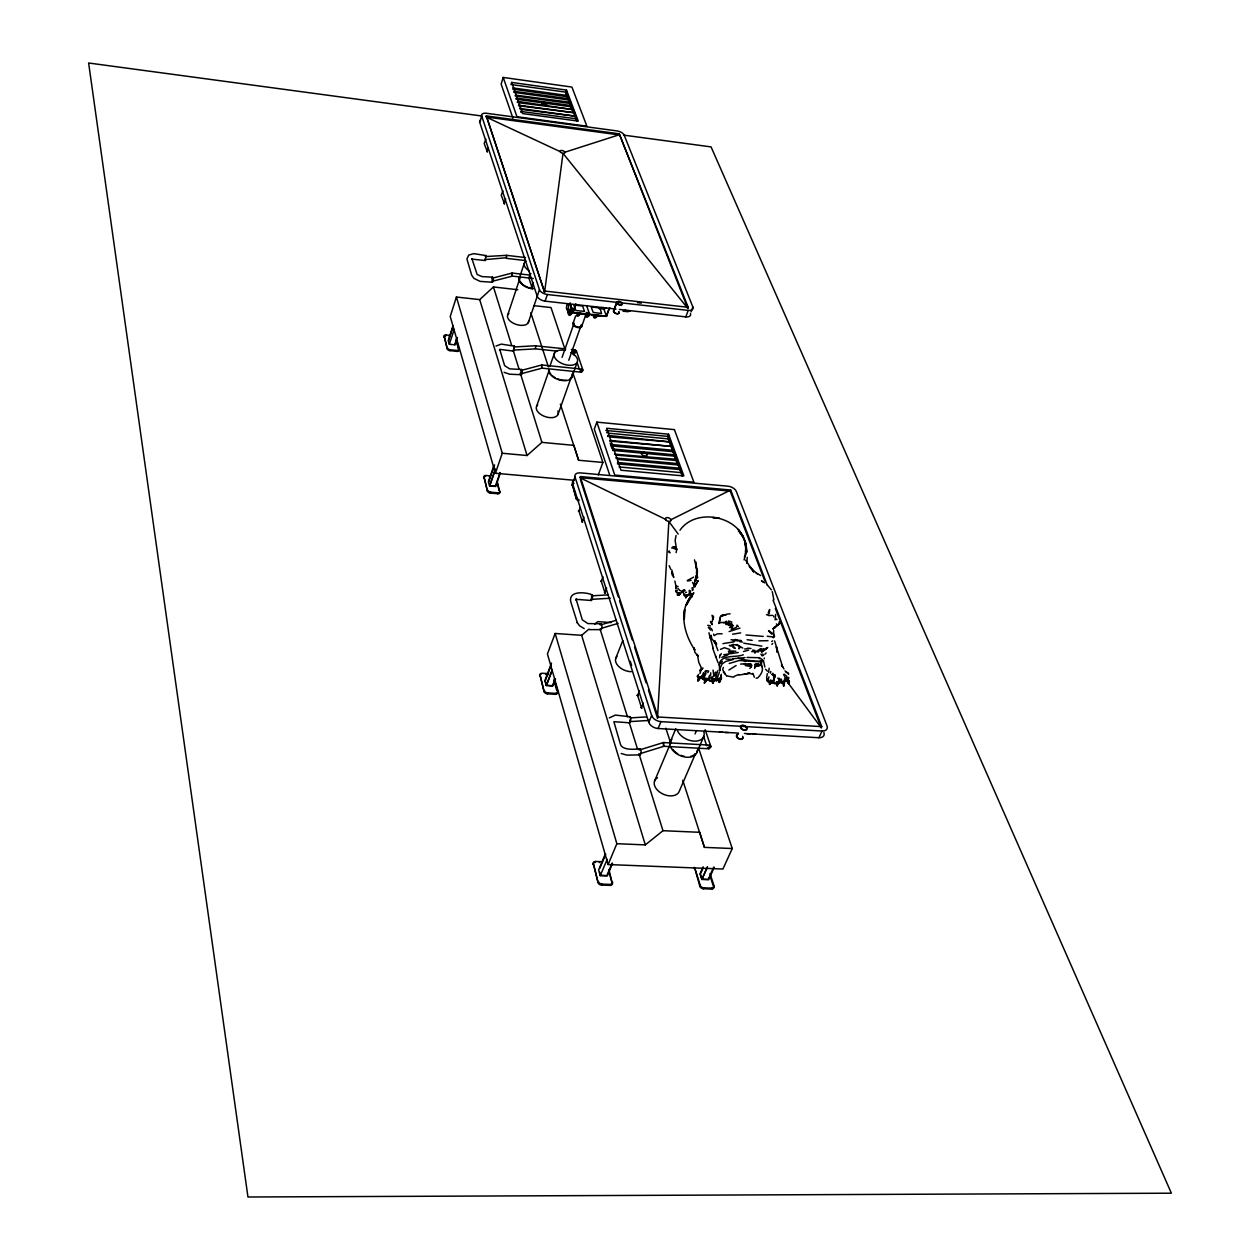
<?xml version="1.0" encoding="UTF-8"?>
<svg xmlns="http://www.w3.org/2000/svg" width="1260" height="1260" viewBox="0 0 1260 1260"><rect width="100%" height="100%" fill="white"/><g stroke="black" fill="none" stroke-linecap="round" stroke-linejoin="round"><path stroke-width="1.5" d="M609.919 440.386L672.336 446.481L609.651 441.126M614.596 454.135L677.329 459.38M691.614 594.657L691.488 597.398M715.664 679.581L716.373 680.683L720.499 680.085L721.287 674.32M769.797 682.762L770.774 680.164C773.608 681.66 767.261 687.267 770.269 681.723L770.144 680.211M767.12 678.809L767.702 681.44L772.238 682.652L773.892 678.919L773.593 676.258M516.191 98.91L516.474 98.044L572.056 105.698L571.945 106.864L572.056 105.698M515.387 95.13L570.701 102.312L570.528 103.525L570.701 102.312M709.175 679.865L709.711 675.313M749.842 668.414L751.385 666.839L750.298 663.784L749.527 666.272L745.322 665.548M775.136 677.502L775.168 675.675M676.084 552.62L676.888 549.139L671.596 547.88M484.911 259.103L485.289 260.505L486.045 255.591L473.776 253.638L468.736 255.055L466.909 258.977L471.649 275.121L473.949 278.381L480.091 281.389L492.124 282.224M675.785 588.404L676.274 585.805M719.98 680.29L718.42 678.935L719.397 682.4L719.948 678.179L718.452 679.203M649.388 720.421L629.905 721.602L629.858 719.901M761.308 660.114L762.678 660.256M784.508 675.958L784.13 674.32L786.744 676.132L786.665 680.778L785.137 679.865M720.279 667.8L722.137 663.878L725.791 661.453L733.21 659.5L725.933 659.043M761.544 651.262L761.985 652.806M719.476 680.62L719.397 682.4L719.948 678.179L719.507 682.243M663.059 743.809L663.516 742.549L709.207 745.101L709.789 747.085L708.939 748.771L663.847 746.298L663.248 745.243M713.034 670.084L713.774 675.297L710.482 681.266L714.388 681.124L715.664 678.305M648.475 690.165L657.499 718.137L668.871 521.451L678.179 534.051M767.702 681.44L768.947 676.841M669.028 552.384L669.123 550.888L669.517 552.148M712.246 621.92L713.113 615.856M692.102 596.027L692.102 594.815L691.519 597.114L692.323 594.405M690.701 594.169L691.535 594.31L690.748 595.555L690.795 593.019M769.387 684.29L770.269 681.156M776.759 683.818L777.231 685.881L776.302 682.29L777.987 681.723L778.16 682.873L777.231 685.881L776.633 681.723M787.957 679.156L788.76 677.408M700.623 676.903L700.544 677.959L702.04 678.116L703.773 674.368M746.755 563.315L747.274 557.298M686.59 595.224C684.054 600.91 688.511 592.184 685.471 596.941L687.109 595.681M713.034 681.644L712.908 683.062L713.837 678.825L712.735 678.998L712.593 683.14L712.089 679.754M719.57 665.028L719.066 664.382M775.136 619.904L775.64 614.423M773.656 630.331L773.624 636.206M675.407 455.647L675.769 454.923L612.88 449.033M777.577 683.881L779.373 682.952L775.278 683.944L773.183 682.888L773.278 681.849M698.875 677.313L699.426 679.486L697.646 680.951L698.875 677.313L700.607 677.471L698.197 680.872M762.3 660.587L760.961 665.185M771.529 680.479L771.356 682.164L771.057 681.329M511.844 273.924L512.127 273.042L529.389 275.026M703.064 668.02L701.064 669.942L699.962 673.501M705.631 680.731L706.891 679.045L705.08 679.36L705.017 681.644M697.221 569.394L695.898 580.844L696.843 573.977L696.087 562.149M713.176 680.51L713.837 678.825L712.987 681.723L712.766 679.77M506.363 256.237L506.567 255.339L525.53 257.575M709.443 680.983L709.553 680.132L710.341 680.778M541.453 365.841L541.769 364.959L581.569 369.085L581.947 370.975L581.332 372.22L542.052 368.156L521.609 373.637L520.963 372.566M610.312 598.232L591.743 599.351L591.57 596.122M720.988 622.235L718.735 623.401L720.578 616.455L727.209 614.061M544.572 292.194L563.015 153.342L687.787 308.369L688.196 307.298L619.259 133.828L486.297 115.888L544.572 292.194L486.297 115.888M706.561 680.164L708.325 679.313L706.561 680.164L703.111 679.455L703.174 676.084L701.379 678.4L698.276 677.534L697.394 676.494L698.56 674.431M745.526 551.612C748.944 518.443 697.883 504.583 679.975 530.24M707.821 672.635L708.719 671.044L705.962 670.635L705.805 673.864L703.111 679.455M518.506 105.194L574.497 112.786L518.632 105.777L518.805 104.596M513.608 347.02L514.332 346.012L513.56 351.13L499.732 349.351L504.63 365.652L509.654 368.865L521.451 369.495M606.69 432.274L607.021 432.857M713.128 619.416L713.585 616.676M789.39 681.376L789.043 683.361L787.232 680.652L787.972 679.849L789.39 681.376L788.177 679.549L786.917 680.967L788.555 683.519L788.996 680.683L787.752 679.943M773.734 683.456L774.317 678.4M744.376 557.282C747.652 547.612 744.865 536.949 738.202 529.389L745.148 540.918L747.259 551.959M719.523 657.783L720.09 654.727M608.391 436.385L608.234 435.424L670.887 441.992L610.06 436.968M709.978 638.127L710.467 635.528L710.01 636.174M715.79 680.479L716.94 672.84L714.861 676.321M704.482 682.92L706.891 679.045L704.844 682.794M719.082 664.099C721.964 653.893 735.494 657.941 743.29 654.806M575.347 352.154L575.19 349.933L571.316 349.508M674.856 581.049L676.337 587.916M677.408 595.255C676.368 590.94 683.377 593.68 678.195 595.287L678.006 593.066M770.427 673.108L770.789 671.501M778.806 683.503L778.885 679.423L777.798 678.085M779.404 622.771L779.609 621.873M767.324 673.643L766.663 677.549M770.222 683.172L769.891 684.526L771.608 680.983L770.128 681.991L771.608 680.983M691.315 594.751L691.582 596.011M785.736 680.841L786.208 677.912L786.996 678.352M693.662 586.026L695.567 578.576M697.567 571.316L695.142 581.317L696.654 575.316M683.345 592.877L684.448 595.618L687.235 596.153L689.393 593.901L689.425 590.452L690.59 591.413L689.787 592.484L689.425 590.452M693.173 587.585L692.275 590.373L693.016 589.979M763.213 651.168L763.78 649.105L763.213 651.168L763.607 649.609L764.741 650.097M492.124 280.208L492.739 281.185L492.077 278.271L512.127 273.042L511.969 275.452M726.028 622.125L731.65 625.054L732.485 626.992L731.273 629.575L736.312 627.401L737.1 625.07L738.344 626.63M713.207 682.904L713.68 681.109M768.631 672.541L769.151 668.241M516.505 98.957L516.474 98.044M519.75 108.423L575.883 116.251L521.75 109.478M520.018 108.943L520.034 108.045M499.637 349.918L499.464 350.075M772.805 673.265L774.254 675.124L773.734 676.966L775.136 674.73M754.661 668.509L755.291 663.957M703.537 672.588L701.379 678.4L699.3 677.675M471.949 258.757L477.146 274.507L481.966 276.586L492.581 277.2M612.99 450.151L612.99 449.095M616.061 309.094L545.092 301.14A6.914 3.717 18.9 0 1 537.217 296.305L479.713 122.314L481.698 115.936A6.379 3.134 17.8 0 1 486.565 113.274L616.99 130.914A6.268 3.04 19.2 0 1 624.188 135.151L692.89 307.046L691.047 311.913M503.212 77.443L516.962 116.739L586.892 126.189L571.914 87.082L503.212 77.443L501.118 84.136L512.946 118.125M485.887 139.246L484.187 143.53L487.147 151.31L488.14 148.129M744.062 559.944L746.282 552.841L746.046 548.147M511.67 82.42L522.664 113.573L578.277 121.118L566.496 90.09L511.67 82.42L511.009 84.514L565.803 92.153L576.875 121.385M517.876 289.737L493.447 286.965L479.698 299.612L456.419 297.029L450.23 316.496L495.385 473.256L574.387 480.28M456.262 339.113L458.892 350.138A2.441 1.37 17.9 0 1 456.986 351.382L450.009 350.658A2.441 1.37 17.8 0 1 447.269 348.925L444.213 336.2A2.425 1.355 17.7 0 1 446.103 334.971L449.568 335.333L449.284 336.247M445.82 335.869L446.103 334.971M452.954 325.852L448.245 340.546L449.3 344.248L455.112 344.862L457.474 337.507M448.576 340.751L452.687 327.884M447.269 348.925L444.213 336.2M449.3 344.248L454.246 329.38M450.009 350.658L450.308 349.76A2.441 1.37 17.8 0 1 447.552 348.028M502.945 190.796L501.228 195.143L504.268 203.317L505.654 199.017M454.781 344.657L456.545 339.129M456.986 351.382L457.285 350.485A2.441 1.37 17.9 0 0 459.175 349.24M574.544 350.752L575.064 349.902M565.803 92.153L566.496 90.09M567.016 91.507L566.181 94.043L573.016 112.109M725.807 622.692L725.917 623.716L726.327 621.085M519.073 278.948L524.113 263.828M507.812 314.701L520.049 277.925M780.964 680.746L781.483 679.187L780.019 679.975L782.098 681.455L781.578 683.109L784.791 681.975L785.342 678.715L784.13 674.32M533.263 282.492L531.799 286.87L528.869 277.972L530.334 273.609M528.302 322.623L539.453 289.674L481.698 115.936M497.196 481.336L499.763 492.266A2.599 1.559 19 0 1 497.794 493.747L490.408 493.101A2.599 1.559 18.9 0 1 487.462 491.211L483.998 476.91A2.583 1.543 18.8 0 1 485.982 475.461L489.652 475.792L489.337 476.705M545.092 301.14L547.36 294.509A6.914 3.717 18.9 0 1 539.453 289.674M493.637 466.358L488.36 481.761L489.557 485.935L495.684 486.47L500.409 472.784M488.723 481.981L494.581 464.877M487.462 491.211L483.998 476.91M489.557 485.935L495.432 468.815M495.085 470.342L489.793 485.762L495.337 486.25L500.062 472.563M495.385 473.256L502.267 453.253L456.419 297.029M704.183 682.952L705.679 678.731M490.408 493.101L490.723 492.172L498.109 492.817A2.599 1.543 19 0 0 500.078 491.353M619.259 133.828L687.787 308.369M783.972 684.495L783.531 685.771L782.554 682.369L784.114 681.739L783.925 685.865L784.114 681.739L784.413 683.266L783.972 684.495L783.2 681.849L784.413 683.266M497.794 493.747L498.109 492.817M549.785 366.581L554.542 352.91M536.602 406.271L549.013 370.645M609.714 307.566L606.548 316.386L572.78 312.637L575.883 303.786M608.958 308.779L606.344 316.102L573.174 312.417L575.741 305.062M573.142 323.064L575.663 315.898M577.49 312.716L576.954 314.228L579.616 314.527L580.451 313.189M562.07 357.383L573.993 323.426A3.701 2.016 19.4 0 0 573.914 324.481L574.229 325.08A3.701 2.016 19.4 0 0 576.308 326.608M579.616 314.527L580.151 313.016A8.048 2.677 -83.7 0 1 576.702 315.646M568.78 360.25L580.765 326.308M581.616 326.671L586.656 312.354M676.053 535.484L675.139 540.477L676.258 547.533M557.959 414.556L571.221 377.212A11.576 6.473 19.4 0 1 570.15 378.599M571.678 377.779L577.127 362.439L579.395 369.448M592.405 314.512L596.909 316.433L597.445 314.937M685.96 597.712L687.188 595.35M613.573 310.81L616.723 302.069M613.872 310.936L617.022 302.195M738.502 733.115L658.098 728.516A8.048 5.182 23.2 0 1 648.79 722.358L572.576 483.651L575.017 476.989A7.308 4.284 20.2 0 1 580.356 472.894L727.949 486.187A7.182 4.111 22.3 0 1 736.312 491.4L827.017 725.839A7.938 4.93 25.6 0 1 822.04 731.036L818.921 737.73L744.392 733.462M578.954 500.74A2.567 1.512 20.3 0 1 576.34 498.897L572.449 484.722A2.551 1.496 20.1 0 1 574.009 483.273M596.846 422.116L614.77 475.083L693.898 482.218L674.399 429.628L596.846 422.116L594.279 429.124L609.651 474.831M576.34 498.897L572.449 484.722M583.963 517.183L582.309 521.624L578.923 510.993L580.025 508.032M485.368 256.63L486.045 255.591M598.232 475.004L602.894 462.467L572.875 372.881M588.987 629.087L581.663 635.308L555.156 633.481L547.438 653.956L608.108 864.549L722.925 869.038L732.249 848.531L698.702 748.424M557.345 692.512A2.819 1.827 21.2 0 1 555.282 694.323L547.328 693.835A2.819 1.827 21 0 1 544.115 691.693L540.036 675.045A2.804 1.811 20.8 0 1 542.115 673.265L548.698 673.675M546.068 673.517L545.706 674.462L548.336 674.62M551.502 663.075L544.856 680.62L546.257 685.534L552.856 685.944L555.534 678.935M551.219 665.091L545.249 680.888L546.084 683.833M619.337 309.456L685.771 316.89L688.244 310.401A6.788 3.575 20.6 0 0 692.89 307.046M546.257 685.534L552.258 669.737M544.115 691.693L540.036 675.045M551.833 671.281L546.509 685.314L552.478 685.692L555.156 678.667M547.328 693.835L547.691 692.89L555.644 693.378A2.819 1.827 21.2 0 0 557.707 691.567L554.195 679.36M698.434 679.376L699.032 677.785M555.282 694.323L555.644 693.378M606.611 588.073L604.879 592.547L601.303 581.285L603.02 576.812M682.353 476.312L667.706 436.385L668.556 434.212L606.643 428.258L620.975 470.232L683.881 475.949L668.556 434.212M669.233 436.117L668.209 438.763L677.092 463.034M760.347 661.799L739.179 660.508L729.225 663.484M615.793 658.177L622.787 640.568M639.45 690.811L637.607 695.347L641.529 707.663L643.387 703.127M657.499 718.137L657.988 716.987L580.198 476.532L730.69 490.014L670.903 519.75M648.79 722.358L651.64 715.491L575.017 476.989M608.958 869.589L612.187 883.197A3.024 2.095 24.1 0 1 610.029 885.37L601.555 885.071A3.024 2.095 23.9 0 1 598.091 882.677L593.365 863.604A3.008 2.079 23.6 0 1 595.539 861.478L602.548 861.745M722.894 668.729L723.429 667.422M595.539 861.478L595.145 862.439A3.008 2.079 23.6 0 0 592.972 864.565M599.351 862.596L599.744 861.635M605.32 853.902L598.642 869.936L600.248 875.606L607.288 875.857L612.533 863.399M658.098 728.516L660.965 721.649L822.04 731.036M599.791 868.439L605.745 854.201M600.248 875.606L607.21 859.304M598.091 882.677L593.365 863.604M608.108 864.549L616.849 843.696L555.156 633.481M601.555 885.071L601.965 884.111L610.438 884.41A3.024 2.095 24.1 0 0 612.596 882.236M612.108 863.116L606.879 875.574L600.5 875.338L599.539 871.936M752.85 673.312L754.378 677.187M670.493 741.305L675.801 728.737M610.029 885.37L610.438 884.41M654.491 781.263L671.06 742.061M701.584 667.674L699.883 670.682L701.064 669.942M695.063 733.903L696.481 730.58M695.473 753.685L679.376 791.012A13.372 8.82 24 0 1 661.059 793.028A13.372 8.82 24 0 1 657.547 777.719M696.796 752.661L703.757 736.549M768.143 612.99L769.671 609.525L769.198 613.478M714.058 885.985L713.633 886.93A2.992 2.032 26 0 1 711.601 889.072L703.363 888.772A2.992 2.032 25.8 0 1 699.883 886.426L694.606 867.573L700.324 885.481A3.008 2.032 25.8 0 0 703.789 887.828L712.042 888.127A2.992 2.032 26 0 0 714.058 885.985L710.01 873.479M720.499 680.085L721.381 677.345M703.143 866.817L699.993 873.842L701.773 879.433L708.64 879.685L714.184 867.4M702.765 868.849L700.402 874.109L702.025 879.165L708.215 879.401L713.774 867.116M701.773 879.433L707.301 867.132M702.025 879.165L707.553 866.88M699.883 886.426L700.324 885.481M703.363 888.772L703.789 887.828M711.601 889.072L712.042 888.127M776.822 685.456L777.956 683.188L777.262 681.55M608.108 435.55L607.997 436.637M684.92 594.2L684.448 595.618M786.334 680.495L821.221 727.745L821.74 726.626L773.041 600.059M731.178 623.369L731.792 626.204L729.54 627.622L732.485 626.992M685.613 597.791L686.164 596.641M575.237 352.485L574.434 352.296M673.942 450.371L673.88 451.757L673.942 450.371L611.32 444.481M687.235 596.153L687.267 594.767L688.621 595.161L689.488 593.57M683.188 592.058L684.416 589.696L685.046 590.594L683.077 590.168L683.629 591.129M680.29 593.57L678.195 595.287L682.699 591.46L679.723 590.483L677.864 588.31M772.238 682.652L774.16 678.652L774.254 675.124M710.876 678.305L711.553 676.951M766.033 648.522L764.521 649.562M690.354 597.098L686.164 605.399L693.835 592.783C677.644 609.1 683.534 633.229 694.858 650.05L694.039 647.813L694.827 652.192L697.457 655.499M699.394 676.966L698.245 679.14M772.711 643.451L771.844 644.348M574.371 112.203L574.229 113.384M692.102 594.815L691.267 595.303M719.365 672.304L716.373 680.683M513.891 91.318L569.284 98.816L569.173 99.981L569.284 98.816M517.655 101.398L517.451 102.564L517.624 101.367L573.426 109.651L519.372 102.832M719.224 681.597L720.437 680.762M520.994 111.463L576.907 118.897L576.734 120.094L576.907 118.897M720.342 655.373L721.334 653.656M705.679 681.755L706.907 679.676M573.316 109.021L573.158 110.203M596.909 316.433L597.712 315.11M739.1 648.27L739.935 646.947M755.165 666.949L757.465 663.988L760.237 664.823L755.921 664.24L759.985 664.808M703.741 675.124L705.096 672.997M762.93 651.199L767.797 647.451M760.567 663.642L760.772 665.028C764.82 669.154 760.819 674.919 757.528 678.085L756.094 678.163M707.742 680.038L709.459 677.848L709.285 676.069M615.746 458.01L678.809 463.664L678.652 465.019L678.809 463.664M766.143 652.995L764.883 654.287M738.958 646.837L740.045 646.884L738.974 648.884M731.493 625.322L732.28 624.314M672.194 445.694L672.068 447.032M682.038 472.705L681.975 474.059L682.038 472.705L618.991 466.94M535.658 345.807L565.693 348.91M720.421 663.658L722.405 661.279M726.169 624.613L729.288 622.298M773.231 637.796L774.632 636.127M765.733 648.947L766.741 647.75M640.395 753.559L664.004 746.266L663.516 742.549M772.9 628.756L779.814 623.432M765.607 649.278L766.631 648.128M576.025 352.264C577.6 347.429 569.378 352.579 574.67 355.493M717.853 670.714L715.507 674.683L715.412 672.131L715.428 674.824M759.308 658.712L759.969 658.003L761.922 659.437M722.137 615.195L720.578 616.455L719.775 621.038M492.739 281.185L512.41 276.113L533.216 278.507M568.181 95.618L568.008 96.799L568.228 95.634L512.899 87.932M715.239 679.66L714.231 680.636L713.443 679.061M495.983 346.059L501.291 344.106L514.474 346.185M609.289 717.901L615.321 715.097L630.142 716.735M773.105 629.024L777.436 624.913L776.396 623.92M688.621 595.161L685.865 596.027L683.944 594.437M758.441 664.256L755.874 665.91L758.803 664.445M757.465 663.988L755.575 666.477L759.15 666.052M713.113 680.683L712.987 681.723M502.267 453.253L527.058 455.522L541.894 442.37L573.899 445.363L578.592 460.247L602.894 462.467M774.191 628.299L780.019 622.96M704.86 671.58L705.962 670.635M594.846 624.109L597.791 621.621L611.084 622.566M698.166 675.455L697.394 676.494M521.609 373.637L521.057 370.739M710.608 675.549L710.75 672.808M728.894 670.021L736.108 665.563M616.849 843.696L645.309 844.893L662.981 830.702L699.694 832.309L704.419 847.366L732.249 848.531M676.762 592.61L675.644 591.397L677.313 590.2M682.195 592.058L683.156 591.775M786.366 681.077L787.358 680.29M779.263 624.031L777.404 625.102M669.154 438.952L669.249 437.614L669.076 438.952L608.785 433.204M721.807 657.358L727.87 654.838M693.646 577.127L687.251 580.529M580.419 369.967C584.325 367.589 582.577 374.22 579.978 371.196M699.883 670.682L701.914 669.28M471.665 259.087L485.147 260.521M771.703 641.497L772.663 640.883M720.437 649.404L724.405 647.703L729.792 649.498M670.73 441.378L670.603 442.717M733.304 644.364C730.69 645.703 737.635 649.546 733.21 647.152L735.226 648.38M680.542 468.279L680.479 469.649L680.605 468.295L617.463 462.483M730.753 626.771L731.43 626.267M574.828 353.005L570.922 352.595M764.174 658.838L764.221 658.035M723.145 614.99L721.555 615.809L726.122 614.848M674.384 548.368L675.848 547.643L672.934 546.635M718.735 623.401L719.633 622.976M710.545 630.11L708.341 627.228L710.703 628.141M739.982 628.063L729.115 631.575M761.67 660.051L761.103 661.138L755.212 661.279L741.762 659.452M718.515 680.4L720.358 679.628M734.375 676.305L738.581 674.557M601.603 307.471L599.004 308.511L603.871 309.046L606.47 308.023M625.653 310.165L623.023 311.189L627.842 311.724L630.504 310.7M750.787 665.579C750.566 661.311 747.353 666.635 744.455 664.193L749.338 664.02L751.606 664.555L750.094 664.256L751.842 665.752L749.338 664.02M676.525 548.478L675.25 548.951L676.841 549.077M601.178 628.378L618.093 623.385M743.495 651.53L748.708 650.113M564.889 152.224L618.896 134.867L485.966 116.96L560.101 151.594M738.218 652.507L723.807 654.712M639.214 750.031L663.358 742.581M578.466 510.977L579.364 510.993M579.332 511.024L578.482 510.993M600.28 624.991L616.298 620.266M782.759 682.668L783.326 683.519L782.554 682.369L783.641 682.432L783.815 684.18M739.006 675.045L749.81 673.328M520.805 370.566L541.769 364.959L542.162 368.077L541.595 367.432M740.534 664.067L745.353 663.784M520.994 112.518L521.152 111.305M768.663 615.589L772.585 615.321M779.09 622.046L780.413 621.731M731.052 639.734L741.258 640.631L733.257 640.71M575.773 115.621L575.599 116.818M675.644 591.397L675.801 590.137L677.518 592.861L680.053 593.68L677.785 593.523L678.951 594.405M763.544 655.483L762.851 654.192M575.332 352.658L573.631 352.28M764.143 649.483L761.623 649.798M600.831 581.254L601.76 581.301L600.894 581.301M732.58 634.205L740.691 632.882M687.708 580.955L691.11 580.372M726.752 622.094L721.318 622.629M750.298 663.784L747.637 664.808L749.542 664.555M744.266 674.053L748.172 673.517M713.506 680.857L715.082 680.668M745.054 657.625L732.58 658.76M685.456 592.373L686.48 592.247M723.602 622.818L726.61 622.503M728.233 614.014L730.107 613.825M744.628 648.995L747.274 648.742M701.347 676.21L703.174 676.084M747.59 673.249L749.558 673.108M591.538 595.854L608.423 594.846M631.512 717.822L646.128 716.94M535.5 348.5L535.721 345.728L513.765 347.004L513.954 350.059L535.689 348.878L557.219 351.146M758.929 640.867L768.017 640.678M485.509 256.567L506.567 255.339L506.536 258.363L525.388 260.552M485.683 259.56L506.347 257.749M766.474 614.738L767.466 614.691M722.925 643.624L734.06 641.828M763.229 636.41L746.014 634.977M728.878 652.554L733.304 652.365L728.453 651.341L730.249 650.916L735.84 651.262M747.023 657.421L759.292 657.72M722.106 633.748L717.223 633.874L714.105 635.638L713.648 634.111M639.844 754.898L626.74 755.102L621.196 753.496M639.765 748.692C634.442 749.606 622.393 750.22 620.519 744.534L613.872 721.681L629.465 722.815M685.519 596.421L686.416 596.421M600.689 623.747L587.885 623.574L582.309 619.826L576.151 599.319L591.318 600.485M589.444 629.638L600.768 629.622M719.444 732.186L722.815 732.217M725.004 732.517L728.39 732.548M746.881 733.761L750.314 733.792M752.409 734.076L755.842 734.123M751.732 651.562L758.599 651.924M528.79 278.066L529.058 277.893M521.231 374.724L509.607 374.204L504.11 372.33M750.96 648.49L747.448 648.16M582.892 314.401L574.591 313.063M600.185 316.323L591.98 315.079M699.568 678.148L700.466 678.195M733.856 677.203L726.689 675.88M768.065 615.101L768.915 615.148M657.988 716.987L821.74 726.626M729.052 624.865L730.8 624.976M761.906 646.144L743.794 643.183M757.055 650.475L761.072 650.9M744.455 664.193L746.298 664.351M773.923 637.087L767.198 636.221M617.683 459.396L678.652 465.019M617.4 463.869L680.479 469.649M611.258 445.867L673.88 451.757M612.817 450.403L675.628 456.262M616.219 455.065L677.092 460.577M605.824 430.447L667.706 436.385M732.091 644.537L736.549 644.962M758.898 649.735L762.757 650.428M450.308 349.76L457.285 350.485M568.764 310.858L570.323 311.031M575.82 305.188L582.624 306.054L584.483 311.377L575.914 310.543L573.851 305.172M599.476 307.834L591.145 307.062L593.255 312.464L601.524 313.472L599.965 308.054M533.846 305.644L550.998 307.55L565.378 350.469M708.529 678.856L703.505 677.801M544.95 291.076L688.196 307.298M637.466 302.683L641.34 303.125M547.36 294.509L688.244 310.401M732.753 645.577L729.319 645.498L731.493 645.797M739.715 641.687L742.549 642.065M728.422 620.991L731.698 621.983L731.209 624.141L733.493 625.732M747.117 639.718L752.188 640.395M481.541 115.967L88.625 63L247.952 1197L1171.375 1193.204L711.065 146.9L623.542 135.103M515.12 95.87L570.528 103.525M516.301 99.241L571.883 106.879M512.741 89.129L568.008 96.799M513.875 92.358L569.126 99.997M676.368 586.278L678.148 586.53M591.98 594.736C586.309 592.294 568.465 590.137 570.701 601.555L577.411 622.991M773.939 627.527L774.869 627.669M752.535 650.081L755.024 650.475L754.945 653.216M738.061 658.224L743.573 659.452M760.063 648.553L762.284 648.995M690.134 595.224L691 595.413M754.882 664.729L756.74 665.122M707.774 625.275L710.482 625.921M773.86 682.81L775.987 683.33M752.787 674.289L749.133 673.202M581.332 372.22L580.907 371.133M673.517 546.84L675.36 547.36M739.872 646.538L742.786 648.065M703.048 679.298L704.97 679.928M771.892 680.904L773.167 681.408L773.183 682.888M737.053 644.427L740.927 647.498M778.885 678.258L779.877 678.683M584.183 628.598L579.568 625.779L577.174 622.566M733.21 647.152L734.47 647.719M740.297 646.695L736.234 644.758M735.304 639.387L737.856 640.553M772.27 633.197L768.537 630.693L771.813 634.252M756.047 572.749L760.615 575.537M665.469 519.293L579.789 477.65L730.233 491.101L764.804 580.986M729.209 625.511L725.492 623.322M774.097 675.423L771.86 674.194L773.293 675.297M768.742 681.896L767.104 680.983L767.056 678.636M708.939 748.771L708.403 747.731M785.011 670.887L788.539 673.769L785.705 671.706M730.737 624.314L728.012 622.172M764.883 582.955L761.418 580.86L763.009 581.821M781.483 682.841L780.712 682.195L781.578 683.109M749.243 663.862L751.385 666.839M779.499 680.92L780.948 682.715M708.088 678.368L708.97 678.998M745.259 660.618L745.952 661.106L743.904 660.524L745.4 661.61M775.577 618.581L776.916 619.636M726.5 675.691L723.334 672.068M784.318 679.25L785.831 680.62M787.327 680.416L789.043 683.361L787.972 679.849M717.916 650.569L714.499 641.088L716.672 644.317L711.805 638.82L711.128 635.339M697.221 655.074L698.339 656.177M715.601 643.12L714.152 641.655L715.837 643.403M757.685 574.355L749.29 566.433L753.701 571.867M767.324 584.986L771.482 589.932M765.623 669.249L767.403 671.186M745.542 560.133L753.653 571.788M740.439 533.169L743.558 537.217L738.486 530.822M718.972 678.415L719.854 679.502M513.387 351.13L513.119 350.154M760.914 654.192L762.253 655.972M697.52 675.644L698.371 676.825M669.47 552.069L670.052 552.904M771.498 681.518L772.175 682.495M773.656 615.998L773.734 616.959M784.003 668.95L781.468 665.028L782.665 666.949L774.616 640.93M692.591 582.435L694.874 587.081M783.326 680.715L784.145 682.4M788.13 677.455L788.681 678.51M697.41 654.397L698.749 662.272L701.048 667.264M695.709 566.764L696.67 568.622L694.481 559.881M670.777 569.315L669.17 565.677M773.467 633.985L773.955 634.993M722.783 669.753L723.319 670.871M718.042 662.728L712.656 648.176M761.245 663.579L762.032 666.76M772.254 591.649L773.876 599.839M760.268 661.358L760.678 662.351M708.923 632.772L713.192 648.207M730.69 490.014L767.387 585.396M775.372 608.501L821.221 727.745M697.615 577.883L696.37 572.339M711.632 628.882L712.341 630.803M603.193 307.345L606.548 316.386M724.264 671.832L724.957 673.785M586.609 305.692L589.696 314.512M570.15 303.644L573.174 312.417M569.756 303.865L572.78 312.637M610.187 443.237L612.061 448.702M576.45 351.036L582.986 370.235M705.159 729.697L710.86 746.456M703.584 736.423L706.734 745.731M530.806 312.779L548.399 366.928M560.353 404.129L578.592 460.247M665.847 728.185L670.682 743.053M682.762 780.255L704.419 847.366M710.152 876.204L713.633 886.93M580.387 479.509L618.345 596.957M619.558 600.689L632.205 639.844M634.615 647.293L646.065 682.715M630.299 661.295L631.622 665.453M493.447 286.965L511.544 345.019M513.292 350.627L519.12 369.353M520.301 373.102L541.894 442.37M600.106 629.102L627.464 716.83M629.212 722.437L637.371 748.566M639.103 754.173L662.981 830.702M479.698 299.612L527.058 455.522M581.663 635.308L645.309 844.893M719.192 668.934L719.775 670.95M456.939 343.382L458.892 350.138M496.881 482.249L499.275 490.597M553.849 680.305L556.857 690.763M609.068 872.345L612.187 883.197M719.129 665.563L720.342 670.367M715.507 655.846L715.916 657.373M788.351 673.249L788.587 674.194M692.055 587.774L692.433 589.333M763.45 660.539L764.82 666.981M692.024 594.342L692.307 595.57M712.026 615.242L712.924 618.912M788.193 682.022L788.555 683.519M671.848 570.04L673.738 577.427L671.753 571.961L672.367 575.41M697.016 573.962L697.426 577.568M779.719 679.88L779.814 681.219M721.224 675.297L721.381 678.793M618.896 311.818A3.024 1.622 19.8 0 1 617.92 313.787A3.024 1.622 19.8 0 1 614.077 312.464A3.024 1.622 19.8 0 1 614.36 310.259M618.613 311.834A2.693 1.433 19.8 0 1 617.935 313.567A2.693 1.433 19.8 0 1 614.628 312.685A2.693 1.433 19.8 0 1 614.155 310.653M580.923 325.805A3.701 2.016 19.4 0 1 580.372 326.718M579.773 326.986A3.701 2.016 19.4 0 1 577.222 326.923M581.317 324.607A4.615 2.504 19.4 0 1 580.072 327.6A4.615 2.504 19.4 0 1 574.371 326.072A4.615 2.504 19.4 0 1 573.631 322.56M589.381 314.102A8.048 2.693 -83.6 0 1 585.443 315.646M597.334 314.984A8.032 2.709 -83.6 0 1 593.365 316.528M585.459 313.472A6.851 2.3 -83.6 0 0 589.129 313.378A4.457 1.496 -83.6 0 1 587.538 312.937M596.531 315.52A6.835 2.315 -83.6 0 1 594.688 316.921M589.034 314.795A5.891 1.969 -83.6 0 1 586.876 313M587.428 313.315A4.457 1.496 -83.6 0 1 586.278 313.346M589.082 315.661A6.851 2.3 -83.6 0 1 586.562 313.582M572.623 310.37A8.064 2.646 -83.7 0 1 569.693 315.394A8.064 2.646 -83.7 0 1 567.693 310.527M570.654 304.495A3.04 0.992 -83.7 0 1 570.622 309.125A3.04 0.992 -83.7 0 1 569.032 309.173M572.623 308.18A6.867 2.252 -83.7 0 1 570.103 314.118A6.867 2.252 -83.7 0 1 568.102 310.023M579.301 313.614A6.851 2.268 -83.7 0 1 577.49 315.016M572.764 311.015A5.906 1.937 -83.7 0 1 569.662 311.094M572.764 309.141A4.473 1.465 -83.7 0 1 570.119 310.228M571.426 307.849A4.473 1.465 -83.7 0 1 569.772 311.724A4.473 1.465 -83.7 0 1 568.481 309.062M569.835 303.219A4.473 1.465 -83.7 0 1 570.229 302.92M571.205 314.244A6.867 2.252 -83.7 0 1 569.205 310.149M479.713 122.314A6.363 3.15 17.8 0 1 480.674 120.094M690.433 313.519A6.772 3.591 20.7 0 1 685.771 316.89M491.857 277.736A2.536 0.945 -87 0 1 493.133 277.988A2.536 0.945 -87 0 1 492.991 281.405A2.536 0.945 -87 0 1 491.699 281.736M520.931 369.652A2.63 1.024 -87.7 0 1 522.16 370.928A2.63 1.024 -87.7 0 1 521.672 374.346A2.63 1.024 -87.7 0 1 520.348 373.669M528.664 321.095A11.009 6.032 18.6 0 1 515.308 324.103A11.009 6.032 18.6 0 1 508.882 313.441M533.216 288.556A11.119 5.953 18.7 0 1 520.049 281.122M532.791 288.902A11.765 6.3 18.7 0 1 521.986 284.366A11.765 6.3 18.7 0 1 519.624 277.389M529.294 270.853A11.812 6.268 18.7 0 1 525.924 261.041M557.881 411.012A11.466 6.536 19.4 0 1 545.927 416.871A11.466 6.536 19.4 0 1 537.689 404.885M566.134 380.173A11.576 6.473 19.4 0 1 557.676 378.945M554.967 377.654A11.576 6.473 19.4 0 1 552.636 376.047M550.841 374.252A11.576 6.473 19.4 0 1 549.281 370.519M571.898 374.157A12.254 6.851 19.4 0 1 561.472 380.41A12.254 6.851 19.4 0 1 548.651 369.999M572.119 353.178A12.301 6.82 19.4 0 1 573.851 364.786A12.301 6.82 19.4 0 1 555.361 358.533A12.301 6.82 19.4 0 1 563.236 350.17M483.683 477.839A2.583 1.543 18.8 0 1 485.667 476.39M490.723 492.172A2.599 1.559 18.9 0 1 487.777 490.282M572.103 485.635A2.551 1.496 20.1 0 1 572.623 484.407M578.97 499.763A2.567 1.512 20.3 0 1 578.34 499.543M577.757 499.228A2.567 1.512 20.3 0 1 576.67 497.983M443.914 337.097A2.425 1.355 17.7 0 1 445.52 335.853M742.628 736.328A3.528 2.236 24.6 0 1 741.431 739.274A3.528 2.236 24.6 0 1 736.864 737.273A3.528 2.236 24.6 0 1 738.061 734.328M742.723 737.541A3.134 2 24.6 0 1 738.628 738.47A3.134 2 24.6 0 1 737.635 734.785M572.576 483.651A7.292 4.284 20.2 0 1 574.056 480.154M660.965 721.649A8.064 5.182 23.1 0 1 651.64 715.491M823.898 732.533A7.922 4.946 25.6 0 1 818.921 737.73M600.091 624.188A2.945 1.213 89.9 0 1 601.634 624.724A2.945 1.213 89.9 0 1 601.681 628.504A2.945 1.213 89.9 0 1 600.154 629.275M591.523 595.192A2.898 0.803 -82.1 0 1 592.531 596.043A2.898 0.803 -82.1 0 1 591.775 600.028A2.898 0.803 -82.1 0 1 590.767 599.162M639.103 749.086A3.103 1.307 88.7 0 1 640.852 750.047A3.103 1.307 88.7 0 1 640.678 754.189A3.103 1.307 88.7 0 1 638.899 753.952M629.401 717.633A3.055 0.898 -82.9 0 1 630.598 717.271A3.055 0.898 -82.9 0 1 630.472 721.035A3.055 0.898 -82.9 0 1 629.244 722.705M707.522 747.873A1.843 1.228 -18.6 0 0 710.293 747.747A1.843 1.228 -18.6 0 0 710.089 745.794L709.222 745.747A1.843 1.228 -18.6 0 0 708.75 745.857M631.213 671.706A12.742 8.048 22.2 0 1 618.235 666.02A12.742 8.048 22.2 0 1 616.928 656.397M695.126 753.905A13.529 8.757 23.8 0 1 690.653 756.394M684.29 756.362A13.529 8.757 23.8 0 1 680.935 755.37M677.754 753.795A13.529 8.757 23.8 0 1 672.808 749.416M697.268 750.251A14.332 9.261 23.8 0 1 685.377 757.087A14.332 9.261 23.8 0 1 670.446 746.345M670.005 743.715A14.332 9.261 23.8 0 1 671.879 739.289M703.741 731.524A14.396 9.229 23.8 0 1 694.055 741.116A14.396 9.229 23.8 0 1 677.281 730.17M601.965 884.111A3.024 2.095 23.9 0 1 598.484 881.717M694.181 868.518A2.977 2.016 25.5 0 1 694.197 867.431M539.674 675.99A2.804 1.811 20.8 0 1 541.107 674.226M547.691 692.89A2.819 1.827 21 0 1 544.477 690.748M684.463 612.785L684.29 619.022L684.621 609.604L684.463 612.785M566.764 93.413L566.779 93.256M641.104 707.458L641.718 708.262L641.104 707.458M604.485 592.342L605.068 593.113L604.485 592.342M581.915 521.419L582.482 522.176L581.915 521.419M532.192 286.918L531.547 286.43L532.192 286.918M503.921 203.128L504.425 203.805L503.921 203.128M486.801 151.137L487.305 151.798L486.801 151.137M576.324 598.988L576.119 599.996L576.324 598.988M530.728 273.704L529.94 273.499L530.728 273.704M695.882 584.325L694.701 586.514L698.182 580.655L695.882 584.325M637.166 695.315L638.096 695.362L637.166 695.315M715.491 517.844L712.735 517.561L719.224 518.238L715.491 517.844M712.168 624.519L710.53 621.542L712.168 624.519M715.68 643.324L714.53 640.663L715.601 643.403M646.963 454.765L646.837 454.309A2.851 1.638 20.9 0 0 643.765 452.372A2.851 1.638 20.9 0 0 641.513 453.584L641.639 454.057A2.851 1.638 20.9 0 0 644.71 455.978A2.851 1.638 20.9 0 0 646.963 454.765M546.556 104.36L546.462 104.013A2.504 1.213 18.4 0 0 543.8 102.454A2.504 1.213 18.4 0 0 541.753 103.21L541.832 103.556A2.504 1.213 18.4 0 0 544.493 105.115A2.504 1.213 18.4 0 0 546.556 104.36M745.857 544.509L745.148 540.918L746.282 552.841L745.857 544.509M776.743 648.837L776.365 646.648L777.136 652.207L776.743 648.837M617.384 303.865A3.024 1.607 19.8 0 0 622.267 304.416A3.024 1.607 19.8 0 0 618.833 301.439A3.024 1.607 19.8 0 0 617.384 303.865M617.62 303.802A2.693 1.433 19.8 0 0 621.967 304.29A2.693 1.433 19.8 0 0 618.912 301.628A2.693 1.433 19.8 0 0 617.62 303.802M567.992 309.173A3.008 0.992 -83.7 0 0 568.055 304.148A3.008 0.992 -83.7 0 0 566.48 307.786A3.008 0.992 -83.7 0 0 567.992 309.173M560.684 152.35A2.551 1.276 18.7 0 0 564.842 152.901A2.551 1.276 18.7 0 0 561.976 150.491A2.551 1.276 18.7 0 0 560.684 152.35M740.864 728.233A3.528 2.236 24.6 0 0 746.66 729.666A3.528 2.236 24.6 0 0 743.715 725.398A3.528 2.236 24.6 0 0 740.864 728.233M741.179 728.185A3.15 2 24.6 0 0 746.33 729.461A3.15 2 24.6 0 0 743.715 725.65A3.15 2 24.6 0 0 741.179 728.185M666.178 520.285A2.945 1.733 21.7 0 0 670.887 520.679A2.945 1.733 21.7 0 0 667.501 517.592A2.945 1.733 21.7 0 0 666.178 520.285"/></g></svg>
